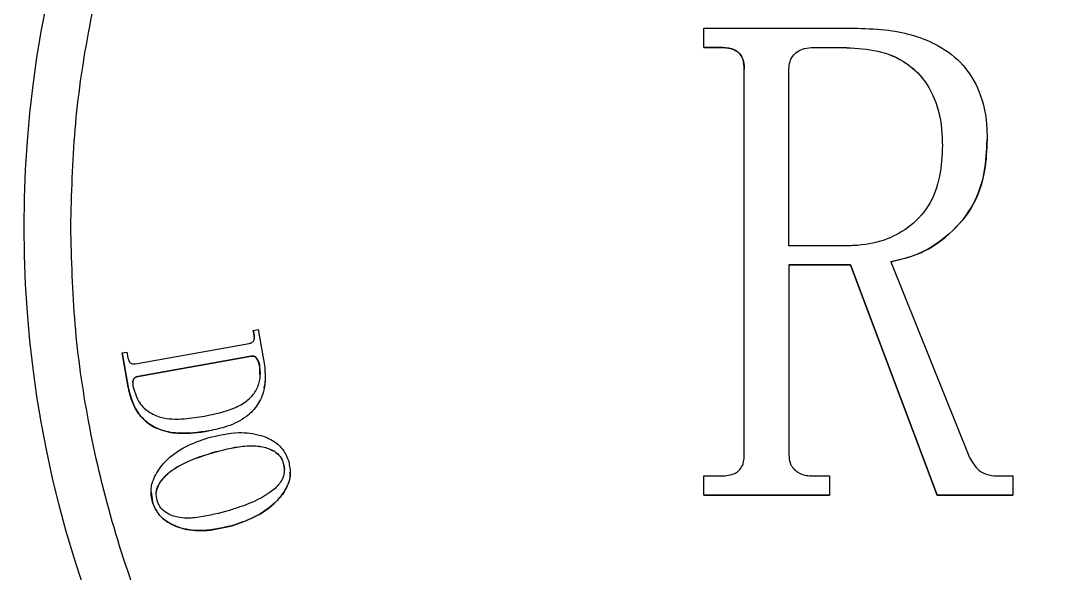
# Model space of a CAD drawing. Header units: millimetres. Extents: x 2251 to 4395, y 932 to 2449.
# Drawn here: x 3612.5 to 3678.5, y 2188.5 to 2224.1 of the extents above; entities that cross this region are included whole.
import ezdxf

# ---------------------------------------------------------------- set-up
doc = ezdxf.new("R2010")
doc.units = ezdxf.units.MM

msp = doc.modelspace()

# ---------------------------------------------------------------- linework, layer by layer
at = {"color": 7, "linetype": 'Continuous', "lineweight": 25}
for p, q in [((3656.422, 2222.34), (3656.422, 2223.573)), ((3656.422, 2223.573), (3666.31, 2223.573)), ((3657.462, 2222.34), (3656.422, 2222.34)), ((3656.422, 2222.34), (3656.422, 2222.338)), ((3656.422, 2222.338), (3657.462, 2222.338)), ((3657.462, 2222.34), (3657.462, 2222.338)), ((3663.459, 2222.34), (3665.36, 2222.34)), ((3663.459, 2222.34), (3663.459, 2222.338)), ((3663.459, 2222.338), (3665.36, 2222.338)), ((3665.36, 2222.34), (3665.36, 2222.338)), ((3659.022, 2196.193), (3659.022, 2220.953)), ((3661.899, 2209.6), (3661.899, 2220.947)), ((3665.707, 2209.6), (3661.899, 2209.6)), ((3665.861, 2208.367), (3661.899, 2208.367)), ((3661.899, 2208.367), (3661.899, 2196.161)), ((3661.899, 2208.365), (3665.861, 2208.365)), ((3671.428, 2193.573), (3665.861, 2208.367)), ((3665.861, 2208.367), (3665.861, 2208.365)), ((3665.861, 2208.365), (3671.428, 2193.571)), ((3668.442, 2208.573), (3673.509, 2195.994)), ((3627.451, 2204.16), (3627.757, 2204.214)), ((3627.506, 2203.854), (3627.451, 2204.16)), ((3627.451, 2204.16), (3627.451, 2204.158)), ((3627.451, 2204.158), (3627.506, 2203.852)), ((3627.506, 2203.854), (3627.506, 2203.852)), ((3627.506, 2203.852), (3627.507, 2203.634)), ((3627.757, 2204.214), (3628.167, 2201.916)), ((3619.878, 2202.02), (3627.179, 2203.32)), ((3619.019, 2202.709), (3619.325, 2202.763)), ((3619.41, 2200.515), (3619.019, 2202.709)), ((3619.019, 2202.709), (3619.019, 2202.707)), ((3619.019, 2202.707), (3619.41, 2200.513)), ((3619.325, 2202.763), (3619.389, 2202.407)), ((3627.325, 2202.503), (3620.024, 2201.203)), ((3620.024, 2201.201), (3627.325, 2202.501)), ((3627.325, 2202.501), (3627.325, 2202.503)), ((3627.861, 2201.86), (3627.851, 2201.321)), ((3627.861, 2201.86), (3627.861, 2201.862)), ((3620.024, 2201.201), (3620.024, 2201.203)), ((3619.41, 2200.515), (3619.41, 2200.513)), ((3628.226, 2200.865), (3628.226, 2200.867)), ((3629.83, 2195.038), (3629.83, 2195.04)), ((3656.422, 2193.573), (3656.422, 2194.806)), ((3656.422, 2194.806), (3657.462, 2194.806)), ((3663.459, 2194.806), (3664.5, 2194.806)), ((3664.5, 2194.806), (3664.5, 2193.573)), ((3675.242, 2194.806), (3676.282, 2194.806)), ((3676.282, 2194.806), (3676.282, 2193.573)), ((3620.872, 2193.798), (3620.872, 2193.796)), ((3620.884, 2193.797), (3620.962, 2193.143)), ((3664.5, 2193.573), (3656.422, 2193.573)), ((3656.422, 2193.573), (3656.422, 2193.571)), ((3656.422, 2193.571), (3664.5, 2193.571)), ((3664.5, 2193.573), (3664.5, 2193.571)), ((3676.282, 2193.573), (3671.428, 2193.573)), ((3671.428, 2193.573), (3671.428, 2193.571)), ((3671.428, 2193.571), (3676.282, 2193.571)), ((3676.282, 2193.573), (3676.282, 2193.571))]:
    msp.add_line(p, q, dxfattribs=at)
msp.add_circle((3684.214, 2210.809), 71.5, dxfattribs=at)
for centre, start, end in [((3684.214, 2210.807), 190.30617, 259.69396), ((3684.291, 2210.435), 190.52799, 258.6349)]:
    msp.add_arc(centre, 80, start, end, dxfattribs=at)
for points, knots in [([(3615.714, 2210.816), (3615.769, 2212.905), (3615.879, 2217.083), (3616.788, 2223.422), (3618.274, 2229.774), (3620.448, 2236.14), (3623.279, 2242.363), (3626.793, 2248.386), (3630.947, 2254.077), (3635.691, 2259.339), (3640.952, 2264.082), (3646.644, 2268.236), (3652.667, 2271.75), (3658.89, 2274.582), (3665.255, 2276.753), (3671.608, 2278.248), (3677.947, 2279.125), (3684.214, 2279.411), (3690.481, 2279.125), (3696.82, 2278.248), (3703.172, 2276.753), (3709.538, 2274.582), (3715.761, 2271.75), (3721.784, 2268.236), (3727.476, 2264.082), (3732.737, 2259.339), (3737.481, 2254.077), (3741.635, 2248.386), (3745.149, 2242.363), (3747.979, 2236.14), (3750.153, 2229.774), (3751.639, 2223.422), (3752.549, 2217.083), (3752.659, 2212.905), (3752.714, 2210.816)], [0, 0, 0, 0, 0.029124, 0.058248, 0.08912, 0.119994, 0.151902, 0.184313, 0.217069, 0.25, 0.282931, 0.315687, 0.348098, 0.380006, 0.410878, 0.441752, 0.470875, 0.5, 0.529123, 0.558248, 0.58912, 0.619994, 0.651902, 0.684313, 0.717069, 0.75, 0.782931, 0.815687, 0.848098, 0.880006, 0.910878, 0.941752, 0.970875, 1, 1, 1, 1]), ([(3666.31, 2223.573), (3666.979, 2223.553), (3668.214, 2223.516), (3669.981, 2223.139), (3671.644, 2222.459), (3673.163, 2221.291), (3674.309, 2219.412), (3674.616, 2217.693), (3674.635, 2216.644), (3674.639, 2216.432)], [0, 0, 0, 0, 0.160365, 0.296332, 0.431737, 0.589347, 0.747826, 0.949128, 1, 1, 1, 1]), ([(3659.022, 2220.953), (3659.013, 2221.156), (3658.997, 2221.48), (3658.799, 2221.885), (3658.538, 2222.131), (3658.084, 2222.32), (3657.717, 2222.332), (3657.462, 2222.34)], [0, 0, 0, 0, 0.250411, 0.398556, 0.54744, 0.686236, 1, 1, 1, 1]), ([(3657.462, 2222.338), (3657.709, 2222.33), (3658.078, 2222.318), (3658.538, 2222.131), (3658.801, 2221.879), (3658.981, 2221.507), (3659.017, 2221.187), (3659.021, 2220.983), (3659.022, 2220.951)], [0, 0, 0, 0, 0.304676, 0.455037, 0.606549, 0.74539, 0.96037, 1, 1, 1, 1]), ([(3661.899, 2220.947), (3661.909, 2221.115), (3661.926, 2221.413), (3662.12, 2221.804), (3662.446, 2222.102), (3662.907, 2222.308), (3663.272, 2222.329), (3663.459, 2222.34)], [0, 0, 0, 0, 0.212555, 0.375218, 0.538546, 0.763737, 1, 1, 1, 1]), ([(3661.899, 2220.944), (3661.909, 2221.113), (3661.926, 2221.411), (3662.12, 2221.802), (3662.446, 2222.099), (3662.907, 2222.306), (3663.272, 2222.327), (3663.459, 2222.338)], [0, 0, 0, 0, 0.212555, 0.375218, 0.538546, 0.763737, 1, 1, 1, 1]), ([(3665.36, 2222.34), (3666.029, 2222.312), (3667.375, 2222.255), (3669.183, 2221.625), (3670.503, 2220.472), (3671.426, 2218.872), (3671.734, 2217.327), (3671.756, 2216.305), (3671.762, 2216.06)], [0, 0, 0, 0, 0.196061, 0.394111, 0.547436, 0.700125, 0.928087, 1, 1, 1, 1]), ([(3665.36, 2222.338), (3666.029, 2222.31), (3667.375, 2222.253), (3669.183, 2221.623), (3670.503, 2220.47), (3671.426, 2218.87), (3671.734, 2217.324), (3671.756, 2216.303), (3671.762, 2216.058)], [0, 0, 0, 0, 0.1960612, 0.3941112, 0.5474359, 0.700125, 0.9280873, 1, 1, 1, 1]), ([(3674.639, 2216.432), (3674.612, 2215.764), (3674.552, 2214.243), (3673.768, 2211.96), (3672.056, 2210.099), (3670.208, 2208.953), (3668.929, 2208.678), (3668.442, 2208.573)], [0, 0, 0, 0, 0.183074, 0.416875, 0.642834, 0.864166, 1, 1, 1, 1]), ([(3668.442, 2208.571), (3669.1, 2208.728), (3670.575, 2209.079), (3672.418, 2210.425), (3673.859, 2212.216), (3674.548, 2214.296), (3674.609, 2215.723), (3674.639, 2216.43)], [0, 0, 0, 0, 0.184054, 0.41238, 0.609428, 0.80635, 1, 1, 1, 1]), ([(3671.762, 2216.06), (3671.732, 2215.39), (3671.671, 2214.045), (3670.988, 2212.115), (3669.64, 2210.716), (3667.955, 2209.846), (3666.607, 2209.621), (3665.829, 2209.603), (3665.707, 2209.6)], [0, 0, 0, 0, 0.200351, 0.402646, 0.59747, 0.766762, 0.96323, 1, 1, 1, 1]), ([(3752.714, 2210.816), (3752.659, 2208.727), (3752.549, 2204.548), (3751.639, 2198.21), (3750.153, 2191.857), (3747.98, 2185.492), (3745.149, 2179.268), (3741.635, 2173.246), (3737.481, 2167.554), (3732.737, 2162.292), (3727.476, 2157.549), (3721.784, 2153.395), (3715.761, 2149.881), (3709.538, 2147.05), (3703.173, 2144.878), (3696.82, 2143.383), (3690.481, 2142.506), (3684.214, 2142.221), (3677.947, 2142.506), (3671.608, 2143.383), (3665.255, 2144.878), (3658.89, 2147.05), (3652.667, 2149.881), (3646.644, 2153.395), (3640.952, 2157.549), (3635.691, 2162.292), (3630.947, 2167.554), (3626.793, 2173.246), (3623.279, 2179.268), (3620.448, 2185.491), (3618.274, 2191.857), (3616.789, 2198.209), (3615.879, 2204.548), (3615.769, 2208.727), (3615.714, 2210.816)], [0, 0, 0, 0, 0.029124, 0.058248, 0.08912, 0.119994, 0.151902, 0.184313, 0.217069, 0.25, 0.282931, 0.315687, 0.348098, 0.380006, 0.410878, 0.441752, 0.470875, 0.5, 0.529123, 0.558248, 0.58912, 0.619994, 0.651902, 0.684313, 0.717069, 0.75, 0.782931, 0.815687, 0.848098, 0.880006, 0.910878, 0.941752, 0.970875, 1, 1, 1, 1]), ([(3627.179, 2203.32), (3627.251, 2203.338), (3627.355, 2203.365), (3627.461, 2203.459), (3627.513, 2203.56), (3627.527, 2203.697), (3627.514, 2203.798), (3627.506, 2203.854)], [0, 0, 0, 0, 0.30393, 0.439412, 0.57524, 0.766538, 1, 1, 1, 1]), ([(3619.389, 2202.407), (3619.407, 2202.322), (3619.433, 2202.201), (3619.528, 2202.078), (3619.623, 2202.022), (3619.743, 2202.003), (3619.832, 2202.014), (3619.878, 2202.02)], [0, 0, 0, 0, 0.35696, 0.506296, 0.628832, 0.807113, 1, 1, 1, 1]), ([(3627.325, 2202.501), (3627.372, 2202.506), (3627.453, 2202.514), (3627.575, 2202.466), (3627.686, 2202.363), (3627.799, 2202.157), (3627.837, 2201.975), (3627.861, 2201.86)], [0, 0, 0, 0, 0.146677, 0.259785, 0.406359, 0.624533, 1, 1, 1, 1]), ([(3627.861, 2201.862), (3627.842, 2201.951), (3627.805, 2202.13), (3627.71, 2202.338), (3627.591, 2202.454), (3627.497, 2202.504), (3627.405, 2202.512), (3627.349, 2202.506), (3627.325, 2202.503)], [0, 0, 0, 0, 0.292195, 0.587448, 0.712259, 0.818051, 0.924072, 1, 1, 1, 1]), ([(3624.324, 2198.652), (3624.983, 2198.789), (3625.935, 2198.987), (3627.028, 2199.57), (3627.596, 2200.17), (3627.891, 2200.871), (3627.922, 2201.457), (3627.874, 2201.774), (3627.861, 2201.862)], [0, 0, 0, 0, 0.371772, 0.537551, 0.679482, 0.821953, 0.950737, 1, 1, 1, 1]), ([(3628.167, 2201.916), (3628.212, 2201.383), (3628.285, 2200.499), (3627.773, 2199.356), (3626.966, 2198.504), (3625.846, 2197.966), (3624.996, 2197.784), (3624.6, 2197.699)], [0, 0, 0, 0, 0.251835, 0.417408, 0.583236, 0.805839, 1, 1, 1, 1]), ([(3620.024, 2201.203), (3619.974, 2201.19), (3619.886, 2201.168), (3619.784, 2201.075), (3619.716, 2200.946), (3619.691, 2200.768), (3619.707, 2200.639), (3619.716, 2200.569)], [0, 0, 0, 0, 0.193467, 0.335879, 0.508687, 0.733966, 1, 1, 1, 1]), ([(3619.71, 2200.831), (3619.709, 2200.846), (3619.706, 2200.904), (3619.744, 2201.001), (3619.811, 2201.105), (3619.911, 2201.174), (3619.985, 2201.191), (3620.024, 2201.201)], [0, 0, 0, 0, 0.082416, 0.326896, 0.572311, 0.772655, 1, 1, 1, 1]), ([(3624.6, 2197.699), (3623.932, 2197.608), (3622.87, 2197.464), (3621.476, 2197.718), (3620.542, 2198.242), (3619.831, 2199.086), (3619.532, 2199.904), (3619.429, 2200.42), (3619.41, 2200.515)], [0, 0, 0, 0, 0.298114, 0.474394, 0.620068, 0.765882, 0.956507, 1, 1, 1, 1]), ([(3619.41, 2200.513), (3619.528, 2200.04), (3619.728, 2199.238), (3620.459, 2198.309), (3621.42, 2197.724), (3622.855, 2197.459), (3623.943, 2197.607), (3624.6, 2197.697)], [0, 0, 0, 0, 0.214788, 0.363839, 0.513204, 0.70643, 1, 1, 1, 1]), ([(3619.716, 2200.569), (3619.81, 2200.24), (3619.99, 2199.609), (3620.667, 2198.916), (3621.683, 2198.448), (3622.951, 2198.444), (3623.886, 2198.586), (3624.324, 2198.652)], [0, 0, 0, 0, 0.1795953, 0.3437589, 0.4958271, 0.7636966, 1, 1, 1, 1]), ([(3628.134, 2200.482), (3628.182, 2200.601), (3628.231, 2200.727), (3628.223, 2200.858), (3628.223, 2200.865)], [0, 0, 0, 0, 0.945411, 1, 1, 1, 1]), ([(3620.962, 2193.145), (3620.911, 2193.43), (3620.814, 2193.977), (3621.127, 2194.901), (3621.839, 2195.88), (3623.046, 2196.746), (3624.045, 2197.087), (3624.538, 2197.256)], [0, 0, 0, 0, 0.142323, 0.273484, 0.473649, 0.740634, 1, 1, 1, 1]), ([(3624.538, 2197.256), (3625.194, 2197.414), (3626.313, 2197.684), (3627.793, 2197.509), (3628.764, 2197.096), (3629.42, 2196.51), (3629.622, 2196.006), (3629.727, 2195.742)], [0, 0, 0, 0, 0.335879, 0.572344, 0.731569, 0.859032, 1, 1, 1, 1]), ([(3606.488, 2196.676), (3607.015, 2194.18), (3608.077, 2189.142), (3610.616, 2181.765), (3613.885, 2174.523), (3617.948, 2167.544), (3622.76, 2160.941), (3628.252, 2154.848), (3634.346, 2149.355), (3640.949, 2144.543), (3647.928, 2140.481), (3655.17, 2137.212), (3662.547, 2134.673), (3667.584, 2133.61), (3670.08, 2133.084)], [0, 0, 0, 0, 0.079959, 0.161371, 0.244142, 0.328893, 0.414217, 0.5, 0.585778, 0.671102, 0.755858, 0.838624, 0.920039, 1, 1, 1, 1]), ([(3621.263, 2193.235), (3621.232, 2193.404), (3621.173, 2193.734), (3621.364, 2194.28), (3621.823, 2194.896), (3622.968, 2195.711), (3624.072, 2196.064), (3624.821, 2196.304)], [0, 0, 0, 0, 0.098439, 0.192959, 0.327087, 0.54288, 1, 1, 1, 1]), ([(3621.22, 2193.692), (3621.219, 2193.707), (3621.2, 2193.883), (3621.38, 2194.277), (3621.815, 2194.894), (3622.974, 2195.708), (3624.074, 2196.062), (3624.821, 2196.302)], [0, 0, 0, 0, 0.009569, 0.113407, 0.260756, 0.49782, 1, 1, 1, 1]), ([(3624.821, 2196.304), (3625.469, 2196.477), (3626.465, 2196.742), (3627.754, 2196.765), (3628.519, 2196.576), (3629.026, 2196.264), (3629.277, 2195.929), (3629.354, 2195.704), (3629.377, 2195.638)], [0, 0, 0, 0, 0.397346, 0.609831, 0.759517, 0.858592, 0.95839, 1, 1, 1, 1]), ([(3624.821, 2196.302), (3625.469, 2196.475), (3626.465, 2196.74), (3627.754, 2196.763), (3628.519, 2196.574), (3629.026, 2196.262), (3629.277, 2195.927), (3629.354, 2195.702), (3629.377, 2195.635)], [0, 0, 0, 0, 0.397346, 0.609831, 0.759517, 0.858592, 0.95839, 1, 1, 1, 1]), ([(3629.377, 2195.638), (3629.412, 2195.472), (3629.48, 2195.157), (3629.377, 2194.683), (3629.08, 2194.19), (3628.112, 2193.384), (3626.959, 2192.917), (3626.045, 2192.637), (3625.917, 2192.598)], [0, 0, 0, 0, 0.099013, 0.188639, 0.277978, 0.435263, 0.920804, 1, 1, 1, 1]), ([(3629.727, 2195.742), (3629.783, 2195.459), (3629.896, 2194.892), (3629.617, 2193.983), (3628.855, 2193.009), (3627.678, 2192.158), (3626.658, 2191.805), (3626.2, 2191.646)], [0, 0, 0, 0, 0.14267, 0.2869, 0.459199, 0.757548, 1, 1, 1, 1]), ([(3629.377, 2195.635), (3629.428, 2195.468), (3629.48, 2195.299), (3629.445, 2195.133), (3629.444, 2195.131)], [0, 0, 0, 0, 0.986511, 1, 1, 1, 1]), ([(3657.462, 2194.806), (3657.759, 2194.818), (3658.176, 2194.834), (3658.649, 2195.095), (3658.892, 2195.406), (3659.01, 2195.79), (3659.019, 2196.067), (3659.022, 2196.193)], [0, 0, 0, 0, 0.364031, 0.510061, 0.655864, 0.843841, 1, 1, 1, 1]), ([(3661.899, 2196.161), (3661.91, 2195.991), (3661.929, 2195.694), (3662.134, 2195.312), (3662.482, 2195.008), (3662.946, 2194.826), (3663.304, 2194.812), (3663.459, 2194.806)], [0, 0, 0, 0, 0.21541, 0.378382, 0.541893, 0.800389, 1, 1, 1, 1]), ([(3673.509, 2195.994), (3673.679, 2195.695), (3673.944, 2195.232), (3674.616, 2194.861), (3675.022, 2194.825), (3675.242, 2194.806)], [0, 0, 0, 0, 0.454509, 0.703285, 1, 1, 1, 1]), ([(3626.2, 2191.644), (3626.834, 2191.877), (3627.936, 2192.283), (3629.083, 2193.243), (3629.65, 2194.107), (3629.851, 2194.69), (3629.816, 2194.986), (3629.81, 2195.036)], [0, 0, 0, 0, 0.3822868, 0.665266, 0.83077, 0.9712932, 1, 1, 1, 1]), ([(3626.2, 2191.646), (3625.545, 2191.485), (3624.432, 2191.212), (3622.931, 2191.368), (3621.943, 2191.795), (3621.268, 2192.386), (3621.067, 2192.886), (3620.962, 2193.145)], [0, 0, 0, 0, 0.333285, 0.566687, 0.735011, 0.863042, 1, 1, 1, 1]), ([(3620.962, 2193.143), (3621.067, 2192.883), (3621.278, 2192.361), (3622.009, 2191.745), (3623.095, 2191.319), (3624.578, 2191.237), (3625.634, 2191.502), (3626.2, 2191.644)], [0, 0, 0, 0, 0.1376412, 0.2762501, 0.4601913, 0.7108533, 1, 1, 1, 1]), ([(3625.917, 2192.598), (3625.272, 2192.423), (3624.281, 2192.155), (3622.993, 2192.06), (3622.212, 2192.229), (3621.679, 2192.532), (3621.385, 2192.887), (3621.295, 2193.145), (3621.263, 2193.235)], [0, 0, 0, 0, 0.386905, 0.593845, 0.741486, 0.842547, 0.944349, 1, 1, 1, 1])]:
    msp.add_open_spline(points, degree=3, knots=knots, dxfattribs=at)

doc.saveas('drawing.dxf')
